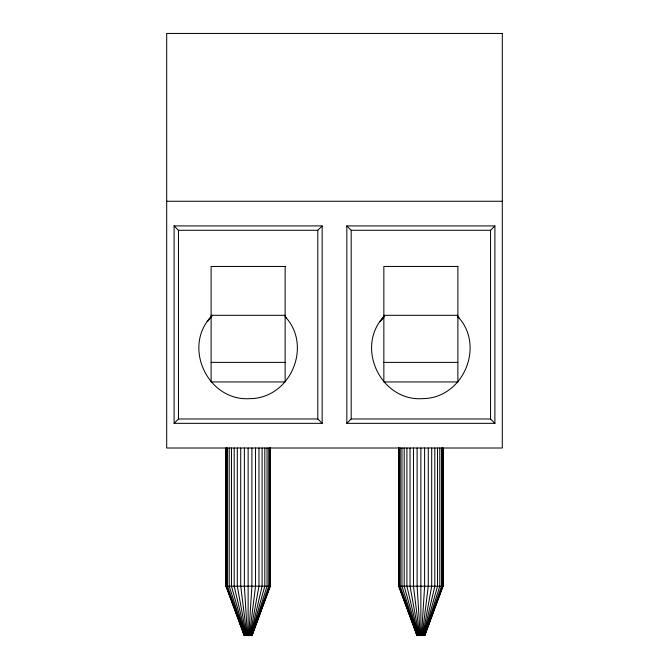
<?xml version="1.0" encoding="UTF-8"?>
<svg xmlns="http://www.w3.org/2000/svg" width="669" height="669" viewBox="0 0 669 669"><rect width="100%" height="100%" fill="white"/><g stroke="black" fill="none" stroke-linecap="round" stroke-linejoin="round"><path stroke-width="1" d="M248.784 635.55L251.887 586.195L251.887 448.013M421.52 635.55L424.623 586.195L424.623 448.013M249.42 635.55L255.533 586.195L255.533 448.013M422.147 635.55L428.269 586.195L428.269 448.013M250.014 635.55L258.962 586.195L258.962 448.013M422.749 635.55L431.697 586.195L431.697 448.013M250.557 635.55L262.089 586.195L262.089 448.013M423.285 635.55L434.817 586.195L434.817 448.013M251.026 635.55L264.807 586.195L264.807 448.013M423.761 635.55L437.534 586.195L437.534 448.013M251.419 635.55L267.048 586.195L267.048 448.013M424.146 635.55L439.776 586.195L439.776 448.013M251.904 634.563L253.543 629.629M251.711 635.55L268.737 586.195L268.737 448.013M424.447 635.55L441.473 586.195L441.473 448.013M251.82 635.55L257.665 619.101M260.074 612.327L262.139 606.515M263.176 603.614L264.205 600.712M424.556 635.55L433.495 610.387M424.631 635.55L442.577 586.195L442.577 448.013M398.682 448.013L398.682 586.195L417.013 635.55L424.715 635.55L442.895 586.195L442.895 448.013M270.318 448.013L270.318 586.195L251.987 635.55L244.285 635.55L225.946 586.195L225.946 448.013M424.715 635.55L443.054 586.195L443.054 448.013M211.12 316.663C182.177 347.336 208.159 401.818 250.231 398.615C290.471 398.214 312.724 345.957 285.145 316.663M383.855 316.663C354.913 347.336 380.887 401.818 422.959 398.615C463.199 398.214 485.46 345.957 457.88 316.663M211.337 316.604L207.248 321.672L211.964 315.927M384.065 316.604L379.975 321.672L384.106 316.646M322.165 423.335L317.808 418.986L317.808 230.278L322.165 225.921L174.107 225.921L174.107 423.335L322.165 423.335L322.165 225.921M174.107 423.335L178.456 418.986L317.808 418.986M494.893 423.335L490.544 418.986L490.544 230.278L494.893 225.921L346.835 225.921L346.835 423.335L494.893 423.335L494.893 225.921M346.835 423.335L351.192 418.986L490.544 418.986M166.698 201.252L502.302 201.252M174.107 225.921L178.456 230.278L317.808 230.278M346.835 225.921L351.192 230.278L490.544 230.278M211.12 315.308L285.145 315.308M383.855 315.308L457.88 315.308M211.12 362.381L285.145 362.381M383.855 362.381L457.88 362.381M225.946 586.195L270.318 586.195M398.682 586.195L443.054 586.195M457.337 316.286L459.269 318.302M285.245 316.955L286.533 318.302M244.31 635.55L226.105 586.195L226.105 448.013M244.369 635.55L226.423 586.195L226.423 448.013M404.795 600.712L405.824 603.614M406.861 606.515L408.926 612.327M411.335 619.101L417.18 635.55M235.505 610.387L244.444 635.55M417.289 635.55L400.263 586.195L400.263 448.013M244.553 635.55L227.527 586.195L227.527 448.013M415.457 629.629L417.096 634.563M417.581 635.55L401.952 586.195L401.952 448.013M244.854 635.55L229.224 586.195L229.224 448.013M417.974 635.55L404.193 586.195L404.193 448.013M245.239 635.55L231.466 586.195L231.466 448.013M418.443 635.55L406.911 586.195L406.911 448.013M245.715 635.55L234.183 586.195L234.183 448.013M418.986 635.55L410.038 586.195L410.038 448.013M246.251 635.55L237.303 586.195L237.303 448.013M419.58 635.55L413.467 586.195L413.467 448.013M246.853 635.55L240.731 586.195L240.731 448.013M420.216 635.55L417.113 586.195L417.113 448.013M247.48 635.55L244.377 586.195L244.377 448.013M420.868 448.013L420.868 635.55M399.159 448.013L399.159 586.195L417.096 635.55L398.841 586.195L398.841 448.013M351.192 230.278L351.192 418.986M270.159 448.013L270.159 586.195L251.954 635.55L269.841 586.195L269.841 448.013M248.132 448.013L248.132 635.55M178.456 230.278L178.456 418.986M502.302 33.45L166.698 33.45L166.698 448.013L502.302 448.013L502.302 33.45M285.145 266.454L211.12 266.454L211.12 381.94L285.145 381.94L285.145 266.454M457.88 266.454L383.855 266.454L383.855 381.94L457.88 381.94L457.88 266.454"/></g></svg>
